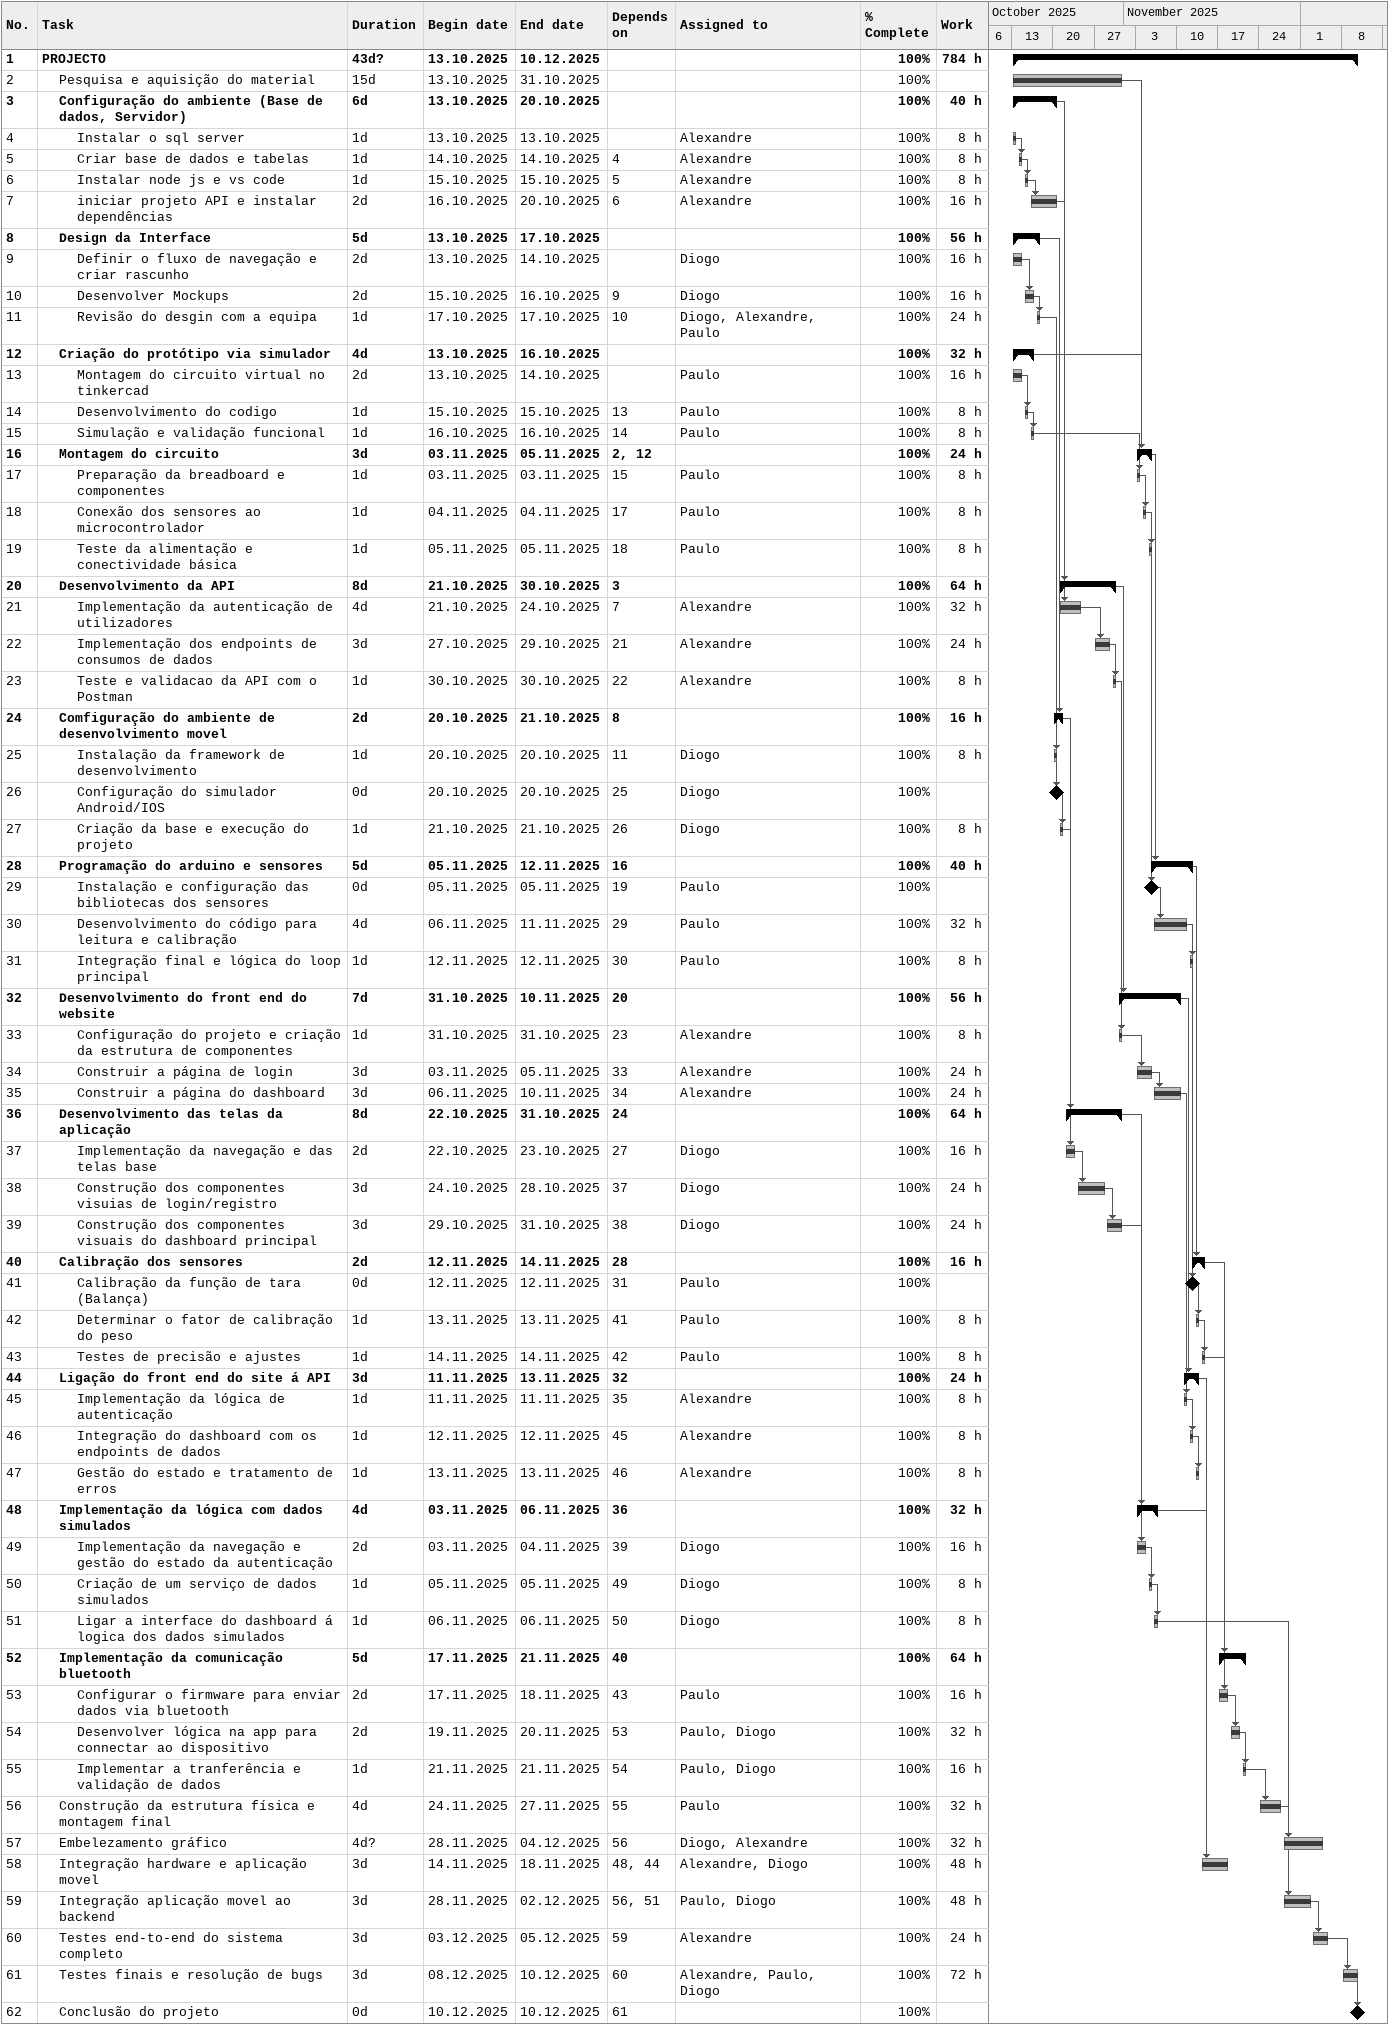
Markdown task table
| ID | Level | Task | Duration | Start | Finish | Predecessors | Resources | % complete | Work (h) |
|---|---|---|---|---|---|---|---|---|---|
| 1 | 1 | **PROJECTO** | 43d? | 2025-10-13 | 2025-12-10 |  |  | 100 | 784 |
| 2 | 2 | Pesquisa e aquisição do material | 15d | 2025-10-13 | 2025-10-31 |  |  | 100 |  |
| 3 | 2 | **Configuração do ambiente (Base de dados, Servidor)** | 6d | 2025-10-13 | 2025-10-20 |  |  | 100 | 40 |
| 4 | 3 | Instalar o sql server | 1d | 2025-10-13 | 2025-10-13 |  | Alexandre | 100 | 8 |
| 5 | 3 | Criar base de dados e tabelas | 1d | 2025-10-14 | 2025-10-14 | 4 | Alexandre | 100 | 8 |
| 6 | 3 | Instalar node js e vs code | 1d | 2025-10-15 | 2025-10-15 | 5 | Alexandre | 100 | 8 |
| 7 | 3 | iniciar projeto API e instalar dependências | 2d | 2025-10-16 | 2025-10-20 | 6 | Alexandre | 100 | 16 |
| 8 | 2 | **Design da Interface** | 5d | 2025-10-13 | 2025-10-17 |  |  | 100 | 56 |
| 9 | 3 | Definir o fluxo de navegação e criar rascunho | 2d | 2025-10-13 | 2025-10-14 |  | Diogo | 100 | 16 |
| 10 | 3 | Desenvolver Mockups | 2d | 2025-10-15 | 2025-10-16 | 9 | Diogo | 100 | 16 |
| 11 | 3 | Revisão do desgin com a equipa | 1d | 2025-10-17 | 2025-10-17 | 10 | Diogo, Alexandre, Paulo | 100 | 24 |
| 12 | 2 | **Criação do protótipo via simulador** | 4d | 2025-10-13 | 2025-10-16 |  |  | 100 | 32 |
| 13 | 3 | Montagem do circuito virtual no tinkercad | 2d | 2025-10-13 | 2025-10-14 |  | Paulo | 100 | 16 |
| 14 | 3 | Desenvolvimento do codigo | 1d | 2025-10-15 | 2025-10-15 | 13 | Paulo | 100 | 8 |
| 15 | 3 | Simulação e validação funcional | 1d | 2025-10-16 | 2025-10-16 | 14 | Paulo | 100 | 8 |
| 16 | 2 | **Montagem do circuito** | 3d | 2025-11-03 | 2025-11-05 | 2, 12 |  | 100 | 24 |
| 17 | 3 | Preparação da breadboard e componentes | 1d | 2025-11-03 | 2025-11-03 | 15 | Paulo | 100 | 8 |
| 18 | 3 | Conexão dos sensores ao microcontrolador | 1d | 2025-11-04 | 2025-11-04 | 17 | Paulo | 100 | 8 |
| 19 | 3 | Teste da alimentação e conectividade básica | 1d | 2025-11-05 | 2025-11-05 | 18 | Paulo | 100 | 8 |
| 20 | 2 | **Desenvolvimento da API** | 8d | 2025-10-21 | 2025-10-30 | 3 |  | 100 | 64 |
| 21 | 3 | Implementação da autenticação de utilizadores | 4d | 2025-10-21 | 2025-10-24 | 7 | Alexandre | 100 | 32 |
| 22 | 3 | Implementação dos endpoints de consumos de dados | 3d | 2025-10-27 | 2025-10-29 | 21 | Alexandre | 100 | 24 |
| 23 | 3 | Teste e validacao da API com o Postman | 1d | 2025-10-30 | 2025-10-30 | 22 | Alexandre | 100 | 8 |
| 24 | 2 | **Comfiguração do ambiente de desenvolvimento movel** | 2d | 2025-10-20 | 2025-10-21 | 8 |  | 100 | 16 |
| 25 | 3 | Instalação da framework de desenvolvimento | 1d | 2025-10-20 | 2025-10-20 | 11 | Diogo | 100 | 8 |
| 26 | 3 | Configuração do simulador Android/IOS | 0d | 2025-10-20 | 2025-10-20 | 25 | Diogo | 100 |  |
| 27 | 3 | Criação da base e execução do projeto | 1d | 2025-10-21 | 2025-10-21 | 26 | Diogo | 100 | 8 |
| 28 | 2 | **Programação do arduino e sensores** | 5d | 2025-11-05 | 2025-11-12 | 16 |  | 100 | 40 |
| 29 | 3 | Instalação e configuração das bibliotecas dos sensores | 0d | 2025-11-05 | 2025-11-05 | 19 | Paulo | 100 |  |
| 30 | 3 | Desenvolvimento do código para leitura e calibração | 4d | 2025-11-06 | 2025-11-11 | 29 | Paulo | 100 | 32 |
| 31 | 3 | Integração final e lógica do loop principal | 1d | 2025-11-12 | 2025-11-12 | 30 | Paulo | 100 | 8 |
| 32 | 2 | **Desenvolvimento do front end do website** | 7d | 2025-10-31 | 2025-11-10 | 20 |  | 100 | 56 |
| 33 | 3 | Configuração do projeto e criação da estrutura de componentes | 1d | 2025-10-31 | 2025-10-31 | 23 | Alexandre | 100 | 8 |
| 34 | 3 | Construir a página de login | 3d | 2025-11-03 | 2025-11-05 | 33 | Alexandre | 100 | 24 |
| 35 | 3 | Construir a página do dashboard | 3d | 2025-11-06 | 2025-11-10 | 34 | Alexandre | 100 | 24 |
| 36 | 2 | **Desenvolvimento das telas da aplicação** | 8d | 2025-10-22 | 2025-10-31 | 24 |  | 100 | 64 |
| 37 | 3 | Implementação da navegação e das telas base | 2d | 2025-10-22 | 2025-10-23 | 27 | Diogo | 100 | 16 |
| 38 | 3 | Construção dos componentes visuias de login/registro | 3d | 2025-10-24 | 2025-10-28 | 37 | Diogo | 100 | 24 |
| 39 | 3 | Construção dos componentes visuais do dashboard principal | 3d | 2025-10-29 | 2025-10-31 | 38 | Diogo | 100 | 24 |
| 40 | 2 | **Calibração dos sensores** | 2d | 2025-11-12 | 2025-11-14 | 28 |  | 100 | 16 |
| 41 | 3 | Calibração da função de tara (Balança) | 0d | 2025-11-12 | 2025-11-12 | 31 | Paulo | 100 |  |
| 42 | 3 | Determinar o fator de calibração do peso | 1d | 2025-11-13 | 2025-11-13 | 41 | Paulo | 100 | 8 |
| 43 | 3 | Testes de precisão e ajustes | 1d | 2025-11-14 | 2025-11-14 | 42 | Paulo | 100 | 8 |
| 44 | 2 | **Ligação do front end do site á API** | 3d | 2025-11-11 | 2025-11-13 | 32 |  | 100 | 24 |
| 45 | 3 | Implementação da lógica de autenticação | 1d | 2025-11-11 | 2025-11-11 | 35 | Alexandre | 100 | 8 |
| 46 | 3 | Integração do dashboard com os endpoints de dados | 1d | 2025-11-12 | 2025-11-12 | 45 | Alexandre | 100 | 8 |
| 47 | 3 | Gestão do estado e tratamento de erros | 1d | 2025-11-13 | 2025-11-13 | 46 | Alexandre | 100 | 8 |
| 48 | 2 | **Implementação da lógica com dados simulados** | 4d | 2025-11-03 | 2025-11-06 | 36 |  | 100 | 32 |
| 49 | 3 | Implementação da navegação e gestão do estado da autenticação | 2d | 2025-11-03 | 2025-11-04 | 39 | Diogo | 100 | 16 |
| 50 | 3 | Criação de um serviço de dados simulados | 1d | 2025-11-05 | 2025-11-05 | 49 | Diogo | 100 | 8 |
| 51 | 3 | Ligar a interface do dashboard á logica dos dados simulados | 1d | 2025-11-06 | 2025-11-06 | 50 | Diogo | 100 | 8 |
| 52 | 2 | **Implementação da comunicação bluetooth** | 5d | 2025-11-17 | 2025-11-21 | 40 |  | 100 | 64 |
| 53 | 3 | Configurar o firmware para enviar dados via bluetooth | 2d | 2025-11-17 | 2025-11-18 | 43 | Paulo | 100 | 16 |
| 54 | 3 | Desenvolver lógica na app para connectar ao dispositivo | 2d | 2025-11-19 | 2025-11-20 | 53 | Paulo, Diogo | 100 | 32 |
| 55 | 3 | Implementar a tranferência e validação de dados | 1d | 2025-11-21 | 2025-11-21 | 54 | Paulo, Diogo | 100 | 16 |
| 56 | 2 | Construção da estrutura física e montagem final | 4d | 2025-11-24 | 2025-11-27 | 55 | Paulo | 100 | 32 |
| 57 | 2 | Embelezamento gráfico | 4d? | 2025-11-28 | 2025-12-04 | 56 | Diogo, Alexandre | 100 | 32 |
| 58 | 2 | Integração hardware e aplicação movel | 3d | 2025-11-14 | 2025-11-18 | 48, 44 | Alexandre, Diogo | 100 | 48 |
| 59 | 2 | Integração aplicação movel ao backend | 3d | 2025-11-28 | 2025-12-02 | 56, 51 | Paulo, Diogo | 100 | 48 |
| 60 | 2 | Testes end-to-end do sistema completo | 3d | 2025-12-03 | 2025-12-05 | 59 | Alexandre | 100 | 24 |
| 61 | 2 | Testes finais e resolução de bugs | 3d | 2025-12-08 | 2025-12-10 | 60 | Alexandre, Paulo, Diogo | 100 | 72 |
| 62 | 2 | Conclusão do projeto | 0d | 2025-12-10 | 2025-12-10 | 61 |  | 100 |  |
